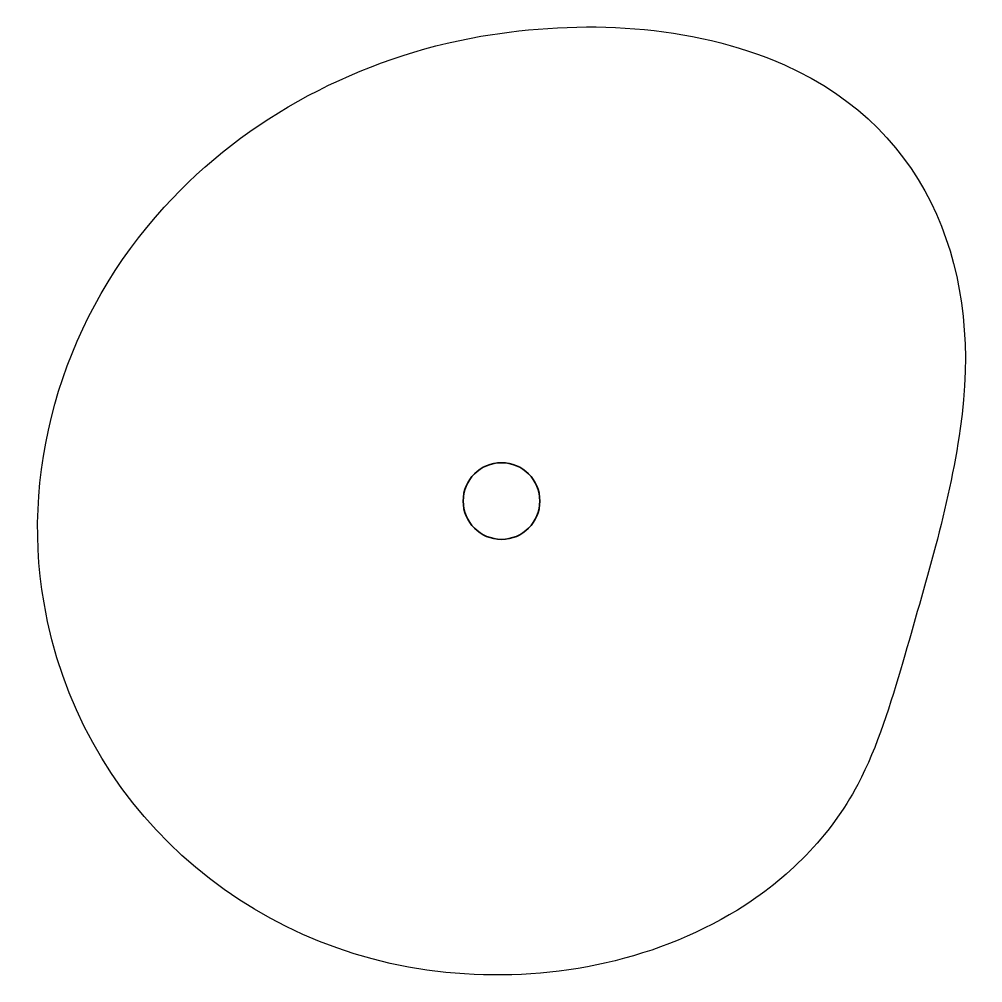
# Model space of a CAD drawing. Header units: inches. Extents: x 10.19 to 16.47, y 4.36 to 10.64.
import ezdxf

# ---------------------------------------------------------------- set-up
doc = ezdxf.new("R2010")
doc.units = ezdxf.units.IN
doc.header["$MEASUREMENT"] = 0

# ---------------------------------------------------------------- blocks, each defined once
blk = doc.blocks.new('block 2')
at = {"color": 7, "lineweight": 25, "true_color": 0xffffff}
blk.add_open_spline([(16.326, 7.9729), (16.4727, 8.9711), (16.1467, 9.9129), (15.1805, 10.3437), (14.5619, 10.6131), (13.8565, 10.6413), (13.1976, 10.5302), (12.4147, 10.393), (11.6691, 10.0074), (11.1335, 9.4162), (10.5032, 8.7318), (10.1876, 7.7587), (10.349, 6.8371), (10.5689, 5.525), (11.6556, 4.5586), (12.9695, 4.4266), (13.6241, 4.359), (14.3084, 4.4879), (14.8726, 4.8332), (15.1981, 5.0329), (15.4783, 5.3134), (15.6573, 5.6522), (15.7897, 5.9028), (15.8709, 6.178), (15.9515, 6.4485), (16.0937, 6.9512), (16.2519, 7.4545), (16.326, 7.9729)], degree=3, knots=[0, 0, 0, 0, 1, 1, 1, 2, 2, 2, 3, 3, 3, 4, 4, 4, 5, 5, 5, 6, 6, 6, 7, 7, 7, 8, 8, 8, 9, 9, 9, 9], dxfattribs=at)

msp = doc.modelspace()

# ---------------------------------------------------------------- linework, layer by layer
at = {"color": 7, "lineweight": 35, "true_color": 0xffffff}
msp.add_open_spline([(13.5833, 7.5), (13.5833, 7.3619), (13.4714, 7.25), (13.3333, 7.25), (13.1953, 7.25), (13.0833, 7.3619), (13.0833, 7.5), (13.0833, 7.6381), (13.1953, 7.75), (13.3333, 7.75), (13.4714, 7.75), (13.5833, 7.6381), (13.5833, 7.5)], degree=3, knots=[0, 0, 0, 0, 1, 1, 1, 2, 2, 2, 3, 3, 3, 4, 4, 4, 4], dxfattribs=at)

# ---------------------------------------------------------------- block references
msp.add_blockref('block 2', (0, 0))

doc.saveas('drawing.dxf')
